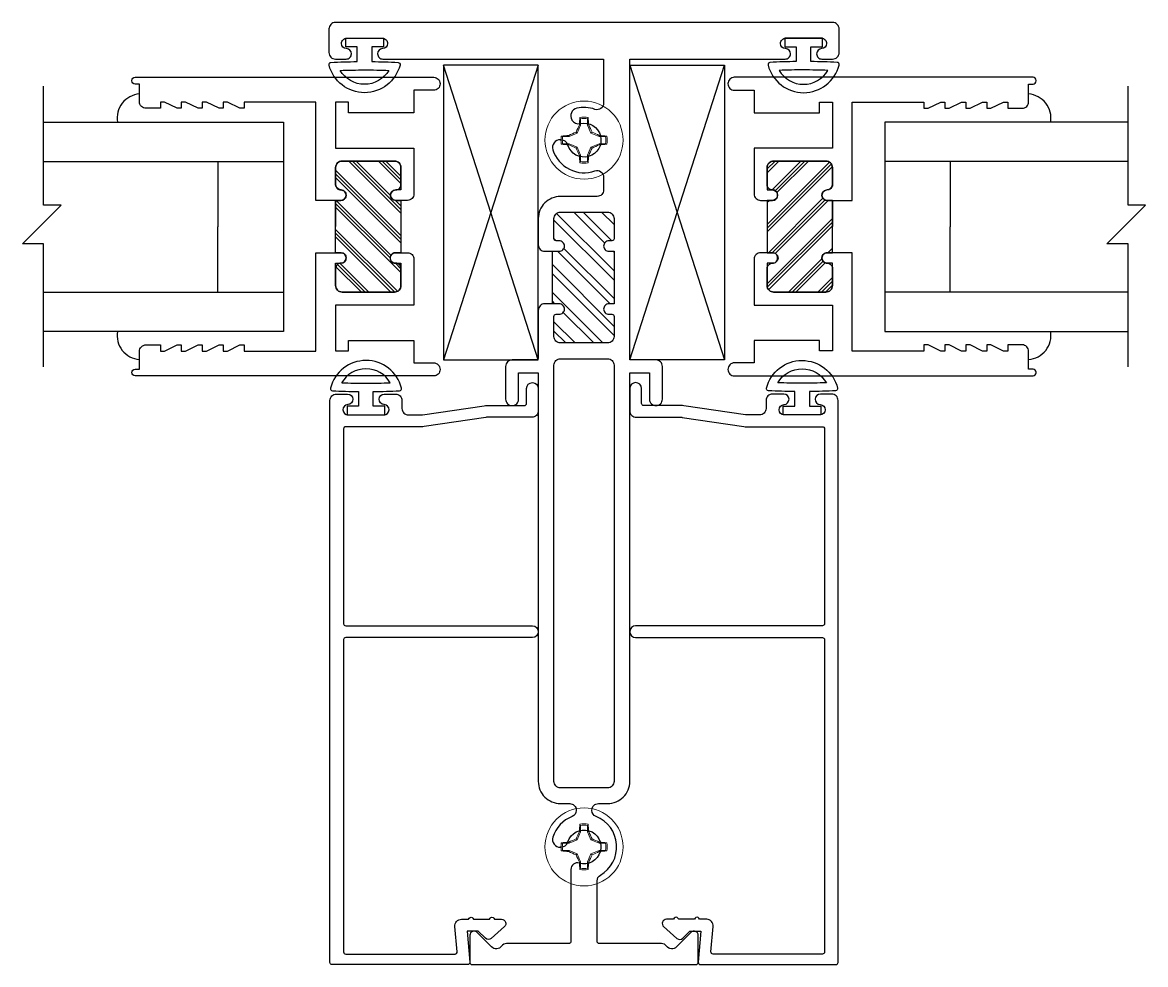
# Model space of a CAD drawing. Extents: x -7 to 79, y -106 to 76.
# Drawn here: x 5.76 to 11.12, y 42.04 to 46.54 of the extents above; entities that cross this region are included whole.
import ezdxf

# ---------------------------------------------------------------- set-up
doc = ezdxf.new("R2010")
doc.units = 0
doc.header["$MEASUREMENT"] = 0
doc.layers.get('0').update_dxf_attribs({"linetype": 'CONTINUOUS'})
for name, color, linetype in [('FRAME', 1, 'CONTINUOUS'), ('GEOMETRY', 1, 'CONTINUOUS'), ('GLASS', 7, 'CONTINUOUS'), ('MISC.', 7, 'CONTINUOUS'), ('TEXT', 7, 'CONTINUOUS'), ('VENT', 5, 'CONTINUOUS')]:
    doc.layers.add(name, color=color, linetype=linetype)

# ---------------------------------------------------------------- blocks, each defined once
blk = doc.blocks.new('3073 FIXED STILE')
at = {"linetype": 'Continuous'}
h = blk.add_hatch(dxfattribs=at)
h.set_pattern_fill('PLAST', scale=0.4, angle=-45, style=0)
h.set_pattern_definition([(315, (-24.43819, 6.21396), (0.07071068, 0.07071068), []), (315, (-24.42935, 6.2228), (0.07071068, 0.07071068), []), (315, (-24.42051, 6.23164), (0.07071068, 0.07071068), [])])
edge = h.paths.add_edge_path()
edge.add_line((0, 0.125), (0, -0.125))
edge.add_line((0, -0.125), (-0.027, -0.125))
edge.add_arc((-0.027, -0.15), 0.025, 90, 274.5812)
edge.add_line((-0.025, -0.175), (0, -0.175))
edge.add_line((0, -0.175), (0, -0.282))
edge.add_arc((-0.031, -0.282), 0.031, 270, 360, ccw=False)
edge.add_line((-0.031, -0.313), (-0.281, -0.313))
edge.add_arc((-0.281, -0.282), 0.031, 180, 270, ccw=False)
edge.add_line((-0.312, -0.282), (-0.312, -0.175))
edge.add_line((-0.312, -0.175), (-0.287, -0.175))
edge.add_arc((-0.287, -0.15), 0.025, 270, 445.4188)
edge.add_line((-0.285, -0.125), (-0.312, -0.125))
edge.add_line((-0.312, -0.125), (-0.312, 0.125))
edge.add_line((-0.312, 0.125), (-0.287, 0.125))
edge.add_arc((-0.287, 0.15), 0.025, 270, 445.4188)
edge.add_arc((-0.2826, 0.2046), 0.0297, 188.9864, 265.4188, ccw=False)
edge.add_line((-0.312, 0.2), (-0.312, 0.282))
edge.add_arc((-0.281, 0.282), 0.031, 90, 180, ccw=False)
edge.add_line((-0.281, 0.313), (-0.031, 0.313))
edge.add_arc((-0.031, 0.282), 0.031, 0, 90, ccw=False)
edge.add_line((0, 0.282), (0, 0.175))
edge.add_line((0, 0.175), (-0.025, 0.175))
edge.add_arc((-0.025, 0.15), 0.025, 90, 269.9954)
edge.add_line((-0.025, 0.125), (0, 0.125))
at = {"color": 7}
blk.add_line((-0.312, 0.125), (-0.312, 0), dxfattribs=at)
for points in [[(-0.312, 0.2, 0.414214), (-0.287, 0.175, -0.414214), (-0.262, 0.15), (-0.262, 0.149, -0.414214), (-0.286, 0.125), (-0.406, 0.125), (-0.406, 0.595), (-0.749, 0.595), (-0.749, 0.565), (-0.769, 0.565), (-0.829, 0.595), (-0.849, 0.595), (-0.849, 0.565), (-0.869, 0.565), (-0.929, 0.595), (-0.949, 0.595), (-0.949, 0.565), (-0.969, 0.565), (-1.029, 0.595), (-1.049, 0.595), (-1.049, 0.565), (-1.069, 0.565), (-1.129, 0.595), (-1.149, 0.595), (-1.149, 0.565), (-1.218, 0.565, -0.414214), (-1.249, 0.596), (-1.249, 0.681), (-1.27, 0.681, -0.414214), (-1.285, 0.696), (-1.285, 0.698, -0.414214), (-1.27, 0.713), (0.151, 0.713), (0.157, 0.713, -0.414214), (0.187, 0.683), (0.187, 0.682, -0.414214), (0.156, 0.651), (0.062, 0.651), (0.062, 0.544), (-0.25, 0.544), (-0.25, 0.594), (-0.312, 0.594), (-0.312, 0.375), (0.062, 0.375), (0.062, 0.156, -0.414214), (0.031, 0.125), (-0.026, 0.125, -0.414214), (-0.05, 0.149), (-0.05, 0.151, -0.414214), (-0.026, 0.175), (-0.025, 0.175, 0.414214), (0, 0.2), (0, 0.282, 0.414214), (-0.031, 0.313), (-0.281, 0.313, 0.414214), (-0.312, 0.282)], [(-1.285, -0.696, -0.414214), (-1.27, -0.681), (-1.249, -0.681), (-1.249, -0.596, -0.414214), (-1.218, -0.565), (-1.149, -0.565), (-1.149, -0.595), (-1.129, -0.595), (-1.069, -0.565), (-1.049, -0.565), (-1.049, -0.595), (-1.029, -0.595), (-0.969, -0.565), (-0.949, -0.565), (-0.949, -0.595), (-0.929, -0.595), (-0.869, -0.565), (-0.849, -0.565), (-0.849, -0.595), (-0.829, -0.595), (-0.769, -0.565), (-0.749, -0.565), (-0.749, -0.595), (-0.406, -0.595), (-0.406, -0.125), (-0.286, -0.125, -0.414214), (-0.262, -0.149), (-0.262, -0.15, -0.414214), (-0.287, -0.175, 0.414214), (-0.312, -0.2), (-0.312, -0.282, 0.414214), (-0.281, -0.313), (-0.031, -0.313, 0.414214), (0, -0.282), (0, -0.2, 0.414214), (-0.025, -0.175), (-0.026, -0.175, -0.414214), (-0.05, -0.151), (-0.05, -0.149, -0.414214), (-0.026, -0.125), (0.031, -0.125, -0.414214), (0.062, -0.156), (0.062, -0.375), (-0.312, -0.375), (-0.312, -0.594), (-0.25, -0.594), (-0.25, -0.544), (0.062, -0.544), (0.062, -0.651), (0.156, -0.651, -0.414214), (0.187, -0.682), (0.187, -0.683, -0.414214), (0.157, -0.713), (0.151, -0.713), (-1.27, -0.713, -0.414214), (-1.285, -0.698)]]:
    blk.add_lwpolyline(points, format="xyb", close=True)
blk.add_lwpolyline([(0, 0.125), (0, -0.125), (-0.027, -0.125, 1.0408), (-0.025, -0.175), (0, -0.175), (0, -0.282, -0.414214), (-0.031, -0.313), (-0.281, -0.313, -0.414214), (-0.312, -0.282), (-0.312, -0.175), (-0.287, -0.175, 0.9608), (-0.285, -0.125), (-0.312, -0.125), (-0.312, 0.125), (-0.287, 0.125, 0.9608), (-0.285, 0.175, -0.346439), (-0.312, 0.2), (-0.312, 0.282, -0.414214), (-0.281, 0.313), (-0.031, 0.313, -0.414214), (0, 0.282), (0, 0.175), (-0.025, 0.175, 0.99996), (-0.025, 0.125)], format="xyb", close=True, dxfattribs=at)
blk = doc.blocks.new('dfasdf')
at = {"color": 7, "linetype": 'Continuous', "lineweight": 15}
for p, q in [((54.6225, 25.6488), (54.6065, 25.6101)), ((54.6225, 25.6488), (54.6171, 25.6499)), ((54.6225, 25.6793), (54.62, 25.6856)), ((54.6225, 25.6793), (54.6225, 25.6488)), ((54.6566, 25.6488), (54.6566, 25.6793)), ((54.6566, 25.6488), (54.662, 25.6499)), ((54.6727, 25.6101), (54.6566, 25.6488)), ((54.5678, 25.5941), (54.5373, 25.5941)), ((54.5678, 25.5941), (54.5667, 25.5995)), ((54.6065, 25.6101), (54.5678, 25.5941)), ((54.6065, 25.6101), (54.6014, 25.6152)), ((54.6727, 25.6101), (54.6777, 25.6152)), ((54.7114, 25.5941), (54.6727, 25.6101)), ((54.7114, 25.5941), (54.7124, 25.5995)), ((54.7418, 25.5941), (54.7114, 25.5941)), ((54.7418, 25.5941), (54.7482, 25.5966)), ((54.5373, 25.56), (54.531, 25.5575)), ((54.5373, 25.56), (54.5678, 25.56)), ((54.5678, 25.56), (54.5667, 25.5546)), ((54.5678, 25.56), (54.6065, 25.544)), ((54.6065, 25.544), (54.6014, 25.5389)), ((54.6065, 25.544), (54.6225, 25.5053)), ((54.6566, 25.5053), (54.6727, 25.544)), ((54.6727, 25.544), (54.7114, 25.56)), ((54.6727, 25.544), (54.6777, 25.5389)), ((54.7114, 25.56), (54.7124, 25.5546)), ((54.7114, 25.56), (54.7418, 25.56)), ((54.6225, 25.5053), (54.6171, 25.5042)), ((54.6225, 25.5053), (54.6225, 25.4748)), ((54.6566, 25.5053), (54.662, 25.5042)), ((54.6566, 25.4748), (54.6566, 25.5053)), ((54.6566, 25.4748), (54.6592, 25.4685))]:
    blk.add_line(p, q, dxfattribs=at)
at = {"color": 7, "linetype": 'Continuous', "lineweight": 15, "flags": 128}
for points in [[(54.6566, 25.6793), (54.658, 25.6827), (54.6592, 25.6856)], [(54.5373, 25.5941), (54.534, 25.5954), (54.531, 25.5966)], [(54.7418, 25.56), (54.7452, 25.5587), (54.7482, 25.5575)], [(54.6225, 25.4748), (54.6212, 25.4714), (54.62, 25.4685)]]:
    blk.add_lwpolyline(points, dxfattribs=at)
at = {"color": 7, "linetype": 'Continuous', "lineweight": 15}
blk.add_circle((54.6396, 25.577), 0.1865, dxfattribs=at)
for centre, radius, start, end in [((55.6923, 25.1423), 1.1889, 154.7283, 156.5646), ((55.5592, 25.5924), 0.9438, 174.331, 176.507), ((54.6396, 25.577), 0.1103, 79.7812, 100.2188), ((54.6396, 25.577), 0.1037, 80.5333, 99.4667), ((53.7199, 25.5924), 0.9438, 3.493, 5.669), ((53.5869, 25.1423), 1.1889, 23.4354, 25.2717), ((54.6396, 25.577), 0.1103, 169.7812, 190.2188), ((54.6242, 24.6574), 0.9438, 93.493, 95.669), ((54.6396, 25.577), 0.1037, 170.5333, 189.4667), ((55.0743, 24.5244), 1.1889, 113.4354, 115.2717), ((54.2049, 24.5244), 1.1889, 64.7283, 66.5646), ((54.6549, 24.6574), 0.9438, 84.331, 86.507), ((54.6396, 25.577), 0.1037, 350.5333, 9.4667), ((54.6396, 25.577), 0.1103, 349.7812, 10.2188), ((54.6242, 26.4967), 0.9438, 264.331, 266.507), ((55.0743, 26.6297), 1.1889, 244.7283, 246.5646), ((55.6923, 26.0117), 1.1889, 203.4354, 205.2717), ((53.5869, 26.0117), 1.1889, 334.7283, 336.5646), ((54.2049, 26.6297), 1.1889, 293.4354, 295.2717), ((54.6549, 26.4967), 0.9438, 273.493, 275.669), ((55.5592, 25.5617), 0.9438, 183.493, 185.669), ((53.7199, 25.5617), 0.9438, 354.331, 356.507), ((54.6396, 25.577), 0.1103, 259.7812, 280.2188), ((54.6396, 25.577), 0.1037, 260.5333, 279.4667)]:
    blk.add_arc(centre, radius, start, end, dxfattribs=at)
blk = doc.blocks.new('25031')
at = {"layer": 'GEOMETRY', "color": 5}
for p, q in [((-0.035, 0.112), (-0.035, 0.042)), ((0.035, 0.042), (0.035, 0.112)), ((-0.035, 0.042), (-0.09, 0.042)), ((-0.09, 0.042), (-0.09, 0)), ((-0.09, 0), (0.09, 0)), ((0.09, 0.042), (0.035, 0.042)), ((0.09, 0), (0.09, 0.042))]:
    blk.add_line(p, q, dxfattribs=at)
for centre, radius, start, end in [((0, 0.0856), 0.1748, 14.1622, 165.8685), ((0, 0.0856), 0.1348, 30.4808, 149.5259), ((-0.1598, 0.1258), 0.01, 165.8685, 267.1063), ((0.0002, 3.2904), 3.1786, 267.1063, 269.3654), ((0.0002, 3.2904), 3.1386, 267.8759, 269.9963), ((0.005, 3.0562), 2.9044, 269.9005, 272.1922), ((0.005, 3.0562), 2.9444, 270.5829, 273.0223), ((0.1598, 0.1259), 0.01, 273.0223, 14.1622)]:
    blk.add_arc(centre, radius, start, end, dxfattribs=at)

msp = doc.modelspace()

# ---------------------------------------------------------------- hatches: boundary and pattern name
h = msp.add_hatch()
h.set_pattern_fill('ANSI32', color=256, scale=0.25, angle=90, style=0)
h.set_pattern_definition([(135, (-10.16919, 36.74944), (-0.06629126, -0.06629126), []), (135, (-10.16919, 36.79363), (-0.06629126, -0.06629126), [])])
h.paths.add_polyline_path([(8.5842, 45.1948), (8.5842, 45.4458), (8.5592, 45.4458, -1), (8.5592, 45.4958), (8.5742, 45.4958, 0.414214), (8.5842, 45.5058), (8.5842, 45.6018, 0.414214), (8.5532, 45.6328), (8.3282, 45.6328, 0.414214), (8.2972, 45.6018), (8.2972, 45.5058, 0.414214), (8.3072, 45.4958), (8.3222, 45.4958, -1), (8.3222, 45.4458), (8.2877, 45.4458), (8.2877, 45.1948), (8.3222, 45.1948, -1), (8.3222, 45.1448), (8.3072, 45.1448, 0.414214), (8.2972, 45.1348), (8.2972, 45.0388, 0.414214), (8.3282, 45.0078), (8.5532, 45.0078, 0.414214), (8.5842, 45.0388), (8.5842, 45.1348, 0.414214), (8.5742, 45.1448), (8.5592, 45.1448, -1), (8.5592, 45.1948)])

# ---------------------------------------------------------------- linework, layer by layer
at = {"color": 7}
for p, q in [((5.8595, 45.8753), (7.0047, 45.8753)), ((6.6922, 45.8753), (6.6922, 45.5628)), ((11.039, 45.8753), (9.8767, 45.8753)), ((10.1892, 45.8753), (10.1892, 45.5628)), ((6.6922, 45.2503), (6.6922, 45.5628)), ((10.1892, 45.2503), (10.1892, 45.5628)), ((5.8595, 45.2503), (7.0047, 45.2503)), ((11.039, 45.2503), (9.8767, 45.2503))]:
    msp.add_line(p, q, dxfattribs=at)
for points in [[(5.8595, 46.0628), (7.0047, 46.0628), (7.0047, 45.5628), (7.0047, 45.0628), (5.8595, 45.0628)], [(11.039, 46.0628), (9.8767, 46.0628), (9.8767, 45.5628), (9.8767, 45.0628), (11.039, 45.0628)]]:
    msp.add_lwpolyline(points, dxfattribs=at)
for centre, start, end in [((6.3266, 46.0814), 94.6227, 189.241), ((10.5549, 46.0814), 350.759, 85.3773), ((6.3266, 45.0442), 170.759, 265.3773), ((10.5549, 45.0442), 274.6227, 9.241)]:
    msp.add_arc(centre, 0.1161, start, end)
at = {"layer": 'FRAME'}
for points in [[(9.6282, 46.3638, 0.414214), (9.6592, 46.3948), (9.6592, 46.5078, 0.414214), (9.6282, 46.5388), (8.4407, 46.5388), (7.2532, 46.5388, 0.414214), (7.2222, 46.5078), (7.2222, 46.3948, 0.414214), (7.2532, 46.3638), (7.3047, 46.3638, 0.414214), (7.3297, 46.3888, 0.399638), (7.306, 46.4138, -0.399638), (7.2822, 46.4387), (7.2822, 46.4388, -0.414214), (7.3072, 46.4638), (7.4772, 46.4638, -0.414214), (7.5022, 46.4388), (7.5022, 46.4387, -0.399638), (7.4785, 46.4138, 0.399638), (7.4547, 46.3888, 0.414214), (7.4797, 46.3638), (7.5312, 46.3638), (8.5342, 46.3638), (8.5342, 46.153, -0.517938), (8.4929, 46.1238, 0.142368), (8.4059, 46.1289, 0.510157), (8.3825, 46.0737), (8.383, 46.0728, 0.323599), (8.4229, 46.0558, -2.284894), (8.3634, 45.9527, 0.323599), (8.3287, 45.9788), (8.3277, 45.9788, 0.510157), (8.2916, 45.9309, 0.42659), (8.4929, 45.8298, -0.517938), (8.5342, 45.8006), (8.5342, 45.7388, -0.414214), (8.5032, 45.7078), (8.3282, 45.7078, 0.414214), (8.2222, 45.6018), (8.2222, 45.4768, 0.414214), (8.2532, 45.4458), (8.3222, 45.4458, 0.414214), (8.3472, 45.4708, 0.414214), (8.3222, 45.4958), (8.3072, 45.4958, -0.414214), (8.2972, 45.5058), (8.2972, 45.6018, -0.414214), (8.3282, 45.6328), (8.5532, 45.6328, -0.414214), (8.5842, 45.6018), (8.5842, 45.5058, -0.414214), (8.5742, 45.4958), (8.5592, 45.4958, 0.414214), (8.5342, 45.4708, 0.414214), (8.5592, 45.4458), (8.5742, 45.4458), (8.5842, 45.4458), (8.5842, 45.1948), (8.5742, 45.1948), (8.5592, 45.1948, 0.414214), (8.5342, 45.1698, 0.414214), (8.5592, 45.1448), (8.5742, 45.1448, -0.414214), (8.5842, 45.1348), (8.5842, 45.0388, -0.414214), (8.5532, 45.0078), (8.3282, 45.0078, -0.414214), (8.2972, 45.0388), (8.2972, 45.1348, -0.414214), (8.3072, 45.1448), (8.3222, 45.1448, 0.414214), (8.3472, 45.1698, 0.414214), (8.3222, 45.1948), (8.2532, 45.1948, 0.414214), (8.2222, 45.1638), (8.2222, 44.9368, -0.414214), (8.2122, 44.9268), (8.0972, 44.9268, 0.414214), (8.0662, 44.8958), (8.0662, 44.7398, 0.414214), (8.0972, 44.7088, 0.414214), (8.1282, 44.7398), (8.1282, 44.8648), (8.2222, 44.8648), (8.2222, 42.9138, 0.414214), (8.3282, 42.8078), (8.3722, 42.8078, -0.414214), (8.4032, 42.7768), (8.4032, 42.7748, -0.308174), (8.3836, 42.746, 0.227368), (8.2918, 42.6471, 0.502305), (8.3277, 42.5988, 0.326072), (8.3634, 42.6248, -2.386509), (8.418, 42.5231, 0.500407), (8.3782, 42.4933), (8.3782, 42.1488, -0.414214), (8.3682, 42.1388), (8.0711, 42.1388, 0.237131), (8.0462, 42.1263, -0.457629), (7.9994, 42.1229), (7.9294, 42.1929, 0.668179), (7.8952, 42.1788), (7.8952, 42.0488, 0.414214), (7.9052, 42.0388), (8.4407, 42.0388), (8.9762, 42.0388, 0.414214), (8.9862, 42.0488), (8.9862, 42.1788, 0.668179), (8.9521, 42.1929), (8.882, 42.1229, -0.457629), (8.8352, 42.1263, 0.237131), (8.8104, 42.1388), (8.5132, 42.1388, -0.414214), (8.5032, 42.1488), (8.5032, 42.4389, -0.267949), (8.5187, 42.4657, 0.627979), (8.4979, 42.746, -0.308174), (8.4782, 42.7748), (8.4782, 42.7768, -0.414214), (8.5092, 42.8078), (8.5532, 42.8078, 0.414214), (8.6592, 42.9138), (8.6592, 44.8648), (8.7532, 44.8648), (8.7532, 44.7398, 0.414214), (8.7842, 44.7088, 0.414214), (8.8152, 44.7398), (8.8152, 44.8958, 0.414214), (8.7842, 44.9268), (8.6592, 44.9268), (8.6592, 46.3638), (9.3502, 46.3638), (9.4017, 46.3638, 0.414214), (9.4267, 46.3888, 0.399638), (9.403, 46.4138, -0.399638), (9.3792, 46.4387), (9.3792, 46.4388, -0.414214), (9.4042, 46.4638), (9.5742, 46.4638, -0.414214), (9.5992, 46.4388), (9.5992, 46.4387, -0.399638), (9.5755, 46.4138, 0.399638), (9.5517, 46.3888), (9.5517, 46.3888, 0.414214), (9.5767, 46.3638)], [(8.5842, 42.9138, -0.414214), (8.5532, 42.8828), (8.3282, 42.8828, -0.414214), (8.2972, 42.9138), (8.2972, 44.9018, -0.414214), (8.3282, 44.9328), (8.5532, 44.9328, -0.414214), (8.5842, 44.9018)], [(7.3022, 42.0888), (7.8246, 42.0888, 0.440011), (7.8346, 42.0997), (7.824, 42.2211, -0.440011), (7.8549, 42.2548), (7.8837, 42.2548, 0.267949), (7.8924, 42.2598, -0.57735), (7.9097, 42.2598, 0.267949), (7.9184, 42.2548), (7.9837, 42.2548, 0.267949), (7.9924, 42.2598, -0.57735), (8.0097, 42.2598, 0.267949), (8.0184, 42.2548), (8.0472, 42.2548, -0.691708), (8.0604, 42.2198), (7.9967, 42.1638, -0.395486), (7.9694, 42.1647), (7.9352, 42.1988), (7.8821, 42.1988), (7.8952, 42.0497, -0.440011), (7.8852, 42.0388), (7.2372, 42.0388, -0.414214), (7.2272, 42.0488), (7.2272, 44.7328, -0.414214), (7.2582, 44.7638), (7.3117, 44.7638, -0.975), (7.313, 44.7138, 0.975), (7.3142, 44.6638), (7.4842, 44.6638, 0.975), (7.4855, 44.7138, -0.975), (7.4868, 44.7638), (7.5402, 44.7638, -0.414214), (7.5712, 44.7328), (7.5712, 44.6948, 0.414214), (7.6022, 44.6638), (7.6652, 44.6638, 0.035412), (7.6696, 44.6641), (7.964, 44.7079, -0.035412), (7.9762, 44.7088), (8.1562, 44.7088, 0.414214), (8.1662, 44.7188), (8.1662, 44.7908, -1), (8.2222, 44.7908), (8.2222, 44.6838, -0.414214), (8.1912, 44.6528), (7.9762, 44.6528, 0.035412), (7.9719, 44.6525), (7.6775, 44.6087, -0.035412), (7.6652, 44.6078), (7.3022, 44.6078, 0.414214), (7.2922, 44.5978), (7.2922, 43.6668, 0.414214), (7.3022, 43.6568), (8.1942, 43.6568, -1), (8.1942, 43.6008), (7.3022, 43.6008, 0.414214), (7.2922, 43.5908), (7.2922, 42.0988, 0.414214)], [(9.5792, 42.0888), (9.0568, 42.0888, -0.440011), (9.0469, 42.0997), (9.0575, 42.2211, 0.440011), (9.0266, 42.2548), (8.9977, 42.2548, -0.267949), (8.9891, 42.2598, 0.57735), (8.9718, 42.2598, -0.267949), (8.9631, 42.2548), (8.8977, 42.2548, -0.267949), (8.8891, 42.2598, 0.57735), (8.8718, 42.2598, -0.267949), (8.8631, 42.2548), (8.8342, 42.2548, 0.691708), (8.821, 42.2198), (8.8847, 42.1638, 0.395486), (8.9121, 42.1647), (8.9462, 42.1988), (8.9993, 42.1988), (8.9863, 42.0497, 0.440011), (8.9962, 42.0388), (9.6442, 42.0388, 0.414214), (9.6542, 42.0488), (9.6542, 44.7328, 0.414214), (9.6232, 44.7638), (9.5698, 44.7638, 0.975), (9.5685, 44.7138, -0.975), (9.5672, 44.6638), (9.3972, 44.6638, -0.975), (9.396, 44.7138, 0.975), (9.3947, 44.7638), (9.3412, 44.7638, 0.414214), (9.3102, 44.7328), (9.3102, 44.6948, -0.414214), (9.2792, 44.6638), (9.2162, 44.6638, -0.035412), (9.2119, 44.6641), (8.9175, 44.7079, 0.035412), (8.9052, 44.7088), (8.7252, 44.7088, -0.414214), (8.7152, 44.7188), (8.7152, 44.7908, 1), (8.6592, 44.7908), (8.6592, 44.6838, 0.414214), (8.6902, 44.6528), (8.9052, 44.6528, -0.035412), (8.9096, 44.6525), (9.204, 44.6087, 0.035412), (9.2162, 44.6078), (9.5792, 44.6078, -0.414214), (9.5892, 44.5978), (9.5892, 43.6668, -0.414214), (9.5792, 43.6568), (8.6872, 43.6568, 1), (8.6872, 43.6008), (9.5792, 43.6008, -0.414214), (9.5892, 43.5908), (9.5892, 42.0988, -0.414214)]]:
    msp.add_lwpolyline(points, format="xyb", close=True, dxfattribs=at)
at = {"layer": 'GLASS'}
for p, q in [((8.2222, 46.3353), (7.7702, 44.9268)), ((8.2222, 44.9268), (7.7702, 46.3353)), ((8.2222, 46.3353), (7.7702, 46.3353)), ((8.2222, 44.9268), (8.2222, 46.3353)), ((8.6592, 44.9268), (8.6592, 46.3353)), ((8.6592, 44.9268), (9.1112, 46.3353)), ((8.6592, 46.3353), (9.1112, 44.9268)), ((8.6592, 46.3353), (9.1112, 46.3353)), ((7.7702, 44.9268), (8.2222, 44.9268)), ((9.1112, 44.9268), (8.6592, 44.9268))]:
    msp.add_line(p, q, dxfattribs=at)
at = {"layer": 'MISC.'}
for points in [[(5.8595, 44.8931), (5.8595, 45.4817), (5.7584, 45.4817), (5.9432, 45.6663), (5.8595, 45.6663), (5.8595, 46.2341)], [(11.039, 44.8931), (11.039, 45.4817), (10.9379, 45.4817), (11.1226, 45.6663), (11.039, 45.6663), (11.039, 46.2341)]]:
    msp.add_lwpolyline(points, dxfattribs=at)
at = {"layer": 'TEXT'}
for p, q in [((7.7702, 46.3353), (7.7702, 44.9268)), ((9.1112, 46.3353), (9.1112, 44.9268)), ((8.2877, 45.4458), (8.2877, 45.1948))]:
    msp.add_line(p, q, dxfattribs=at)

# ---------------------------------------------------------------- block references
for p in [(-46.1989, 20.3998), (-46.1989, 17.0238)]:
    msp.add_blockref('dfasdf', p)
at = {"layer": 'TEXT', "xscale": -1, "rotation": 180}
msp.add_blockref('25031', (7.3922, 46.4638), dxfattribs=at)
at = {"layer": 'TEXT', "rotation": 180}
msp.add_blockref('25031', (9.4892, 46.4638), dxfattribs=at)
at = {"layer": 'TEXT'}
msp.add_blockref('25031', (7.3992, 44.6638), dxfattribs=at)
at = {"layer": 'TEXT', "xscale": -1}
msp.add_blockref('25031', (9.4822, 44.6638), dxfattribs=at)
at = {"layer": 'VENT'}
msp.add_blockref('3073 FIXED STILE', (7.5662, 45.5638), dxfattribs=at)
at = {"layer": 'VENT', "xscale": -1}
msp.add_blockref('3073 FIXED STILE', (9.3152, 45.5638), dxfattribs=at)

doc.saveas('drawing.dxf')
